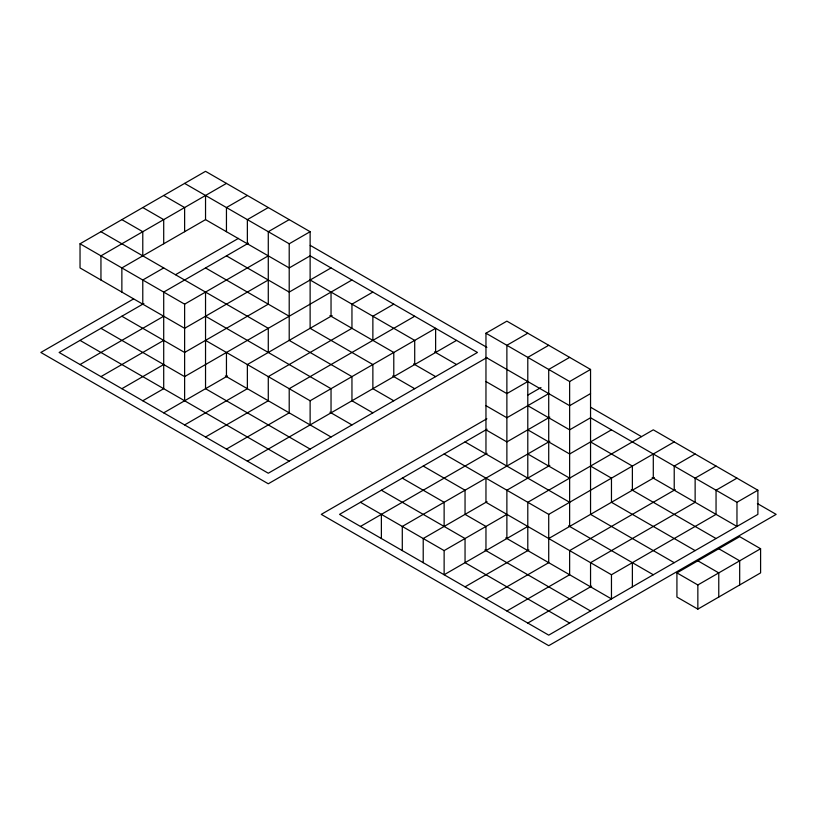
<?xml version="1.0" encoding="UTF-8"?>
<svg xmlns="http://www.w3.org/2000/svg" width="817" height="817" viewBox="0 0 817 817"><rect width="100%" height="100%" fill="white"/><g stroke="black" fill="none" stroke-linecap="round" stroke-linejoin="round"><path stroke-width="1.23" d="M268.282 280.006L184.622 328.311L80.035 267.935L80.035 243.783L205.537 171.325L310.123 231.701L310.123 328.311L372.869 364.545L372.869 388.698L393.784 400.769M226.452 183.396L100.951 255.854L100.951 280.006M143.884 303.526L59.12 352.464L268.282 473.227L477.455 352.464L310.123 255.854L289.208 267.935L205.537 219.63L121.866 267.935L121.866 292.088M247.367 195.477L226.452 207.549L226.452 231.701M163.706 267.935L142.781 280.006L142.781 304.159M268.282 207.549L247.367 219.63L247.367 243.783M133.59 298.92L40.85 352.464L268.282 483.776L486.891 357.57M175.543 274.696L238.472 238.37M248.47 243.149L163.706 292.088L163.706 388.698L142.781 400.769M289.208 219.63L268.282 231.701L268.282 304.159L184.622 352.464L121.866 316.24M80.035 364.545L163.706 316.24M80.035 243.783L184.622 304.159L268.282 255.854M184.622 183.396L289.208 243.783L310.123 231.701M100.951 376.617L163.706 340.393M121.866 388.698L163.706 364.545M331.038 267.935L289.208 292.088L226.452 255.854M351.953 280.006L184.622 376.617L100.951 328.311M163.706 412.851L227.555 375.983M332.141 315.607L247.367 364.545L247.367 388.698L184.622 424.922M372.869 292.088L351.953 304.159L351.953 328.311L268.282 376.617L268.282 400.769L205.537 437.003M393.784 304.159L372.869 316.24L372.869 340.393M414.709 316.24L289.208 388.698L289.208 412.851L226.452 449.074M205.537 340.393L310.123 400.769L435.624 328.311L435.624 352.464M247.367 461.156L456.54 340.393M485.962 453.986L485.962 333.224L506.877 321.142L590.548 369.447L590.548 514.373L674.219 562.678M527.792 333.224L506.877 345.295L506.877 466.068M548.718 345.295L527.792 357.376L527.792 478.139M527.792 381.529L506.877 393.61L485.962 381.529M569.633 357.376L548.718 369.447L548.718 466.068M486.881 418.753L321.275 514.373L548.718 645.675L776.15 514.373L757.379 503.538M527.731 395.173L540.987 387.524M487.065 429.201L339.545 514.373L548.718 635.136L757.88 514.373L757.88 490.22L653.294 429.834L527.792 502.292L527.792 550.597M548.718 393.61L506.877 417.763L485.962 405.681M485.962 333.224L569.633 381.529L590.548 369.447M360.46 526.444L487.065 453.353M549.81 417.119L506.877 441.915L485.962 429.834M590.548 393.6L569.633 405.681L485.962 357.376M549.81 441.272L402.291 526.444L402.291 550.597M487.065 501.658L423.216 538.526L423.216 562.678M549.81 465.424L506.877 490.22L506.877 538.526M611.463 429.834L569.633 453.986L527.792 429.834M360.46 502.292L444.131 550.597L506.877 514.373M527.792 526.444L444.131 574.749L444.131 550.597M444.131 453.986L548.718 514.373L674.219 441.915M465.047 586.831L528.895 549.964M548.718 538.526L654.397 477.506M695.134 453.986L674.219 466.068L674.219 490.22M485.962 598.902L548.718 562.678L548.718 514.373M675.312 489.577L569.633 550.597L569.633 574.749L506.877 610.983M716.049 466.068L695.134 478.139L695.134 502.292L590.548 562.678L590.548 586.831M736.965 478.139L716.049 490.22L716.049 514.373L611.463 574.749L485.962 502.292L485.962 478.139M527.792 623.054L591.651 586.187M527.792 405.681L569.633 429.834L590.548 417.763L736.965 502.292L757.88 490.22M676.925 572.891L739.681 536.657L760.596 548.738L760.596 572.891L697.851 609.114L676.925 597.043L676.925 572.891L697.851 584.962L760.596 548.738M310.246 245.376L486.891 347.368M590.671 407.285L641.457 436.605M163.706 195.477L184.622 207.549L184.622 231.701M310.123 280.006L414.709 340.393L414.709 364.545M434.521 351.831L456.54 364.545M590.548 441.915L632.378 466.068L632.378 490.22M652.201 477.506L736.965 526.444L736.965 502.292M142.781 207.549L163.706 219.63L163.706 243.783M329.935 315.607L393.784 352.464L393.784 376.617M413.606 363.912L435.624 376.617M590.548 466.068L611.463 478.139L611.463 502.292L695.134 550.597M631.275 489.577L716.049 538.526M718.766 548.738L739.681 560.809L739.681 584.962M121.866 219.63L142.781 231.701L142.781 255.854M205.537 267.935L289.208 316.24M392.691 375.983L414.709 388.698M527.792 453.986L569.633 478.139M697.851 560.809L718.766 572.891L718.766 597.043M100.951 231.701L268.282 328.311L268.282 352.464M465.047 441.915L569.633 502.292M205.537 316.24L331.038 388.698L331.038 412.851M372.869 412.851L351.953 400.769L351.953 376.617L289.208 340.393L289.208 243.783M568.53 525.811L653.294 574.749M329.935 412.207L351.953 424.922M423.216 466.068L465.047 490.22L465.047 514.373L485.962 526.444L485.962 550.597M225.349 375.983L331.038 437.003M402.291 478.139L444.131 502.292L444.131 526.444M505.774 537.882L611.463 598.902L611.463 574.749M310.123 449.074L205.537 388.698L205.537 292.088M381.376 490.22L465.047 538.526L465.047 562.678L569.633 623.054M484.859 549.964L590.548 610.983M80.035 340.393L289.208 461.156M697.851 584.962L697.851 609.114M653.294 453.986L653.294 478.139M632.378 562.678L632.378 586.831M569.633 381.529L569.633 526.444M381.376 514.373L381.376 538.526M331.038 292.088L331.038 316.24M310.123 400.769L310.123 424.922M226.452 352.464L226.452 376.617M205.537 195.477L205.537 219.63M184.622 304.159L184.622 400.769"/></g></svg>
